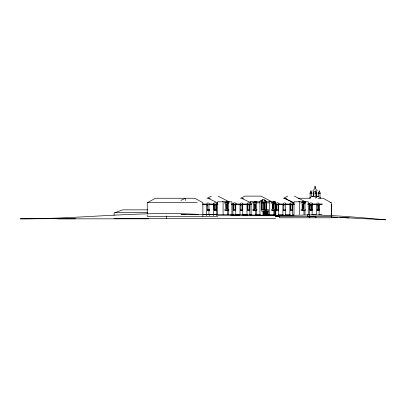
<?xml version="1.0" encoding="UTF-8"?>
<svg xmlns="http://www.w3.org/2000/svg" width="406" height="406" viewBox="0 0 406 406"><rect width="100%" height="100%" fill="white"/><g stroke="black" fill="none" stroke-linecap="round" stroke-linejoin="round"><path stroke-width="0.61" d="M261.428 201.112L261.215 200.518L262.783 200.518M310.935 191.49C310.402 192.099 309.443 194.54 310.225 192.662M314.99 187.694C315.421 189.617 312.255 189.703 313.138 191.399M319.192 191.49C318.659 192.099 317.7 194.54 318.482 192.662M265.204 210.425L265.082 211.049M266.691 210.425L266.569 211.049M309.56 198.067L310.331 197.143M261.733 200.407L262.205 199.985L262.205 199.321L264.26 199.321L264.26 199.985L265.032 200.518M207.74 202.868L206.522 204.375L206.522 215.728M241.23 202.868L240.007 204.375L240.007 214.566L235.465 214.566M284.109 202.868L282.891 204.375L282.891 214.566M317.599 202.868L316.381 204.375L316.381 214.566L311.833 214.566M315.579 192.322C314.442 192.535 315.193 194.581 315.213 192.662M213.693 203.442C214.393 202.604 215.921 202.604 216.621 203.442M233.1 203.442C233.876 202.523 235.602 202.624 236.216 203.685L236.231 204.375M247.178 203.442C247.883 202.604 249.406 202.604 250.111 203.442M275.984 203.442C276.76 202.523 278.486 202.624 279.1 203.685L279.115 204.375M290.062 203.442C290.833 202.523 292.564 202.624 293.178 203.685L293.193 204.375M309.468 203.442C310.245 202.523 311.97 202.624 312.584 203.685L312.584 204.375M265.514 201.117L264.717 201.056M313.64 192.515C312.503 192.688 313.706 194.575 313.442 192.662M246.376 215.388L242.9 215.657M147.383 202.685L155.422 198.245L194.834 198.245L202.878 202.685L202.878 216.362M207.019 198.361L211.359 196.113M240.509 198.361L244.843 196.113L260.946 196.113L271.249 201.457M283.388 198.361L287.727 196.113M180.919 200.422L185.456 198.245L185.456 200.559M115.314 212.571L122.693 209.861L147.754 209.861M311.803 196.347L315.31 196.265M232.734 215.632L232.384 215.657L239.322 215.657M275.232 216.758L278.338 216.637M339.878 217.428L385.7 219.803C359.99 217.606 334.285 215.028 308.453 214.921C271.396 216.225 234.358 214.043 197.301 214.353C138.268 211.095 79.337 219.047 20.3 218.829L66.731 218.626M317.243 196.265L318.837 196.524M56.779 218.829L148.52 218.829M313.711 193.545L313.366 193.545L313.366 196.372M316.477 196.265L316.492 191.647L313.63 191.647L313.63 196.265M316.665 196.255L317.781 196.255M316.081 197.763L316.761 197.763L316.761 193.545L315.137 193.545L315.137 197.504M310.306 198.067L310.651 198.067M315.315 198.067L315.66 198.067M210.308 198.245L208.004 198.245L217.641 202.868M243.783 198.245L241.479 198.245L251.116 202.868M284.362 198.245L294.01 202.868L284.373 198.245L286.677 198.245M298.08 198.245L309.971 198.245M318.101 198.245L323.105 198.245L331.149 202.685M263.073 200.407L261.444 200.518M264.357 200.518L265.25 200.518L264.951 200.975L265.387 201.701M265.072 200.838L266.021 200.858L266.432 201.467M222.255 201.29L228.624 201.29L228.624 202.706L226.518 201.29M268.909 201.29L275.278 201.29L275.278 202.706L273.177 201.29M298.623 201.29L304.992 201.29L304.992 202.706L302.891 201.29M228.192 201.818L231.902 201.818L231.902 214.566M256.227 201.818L259.931 201.818M266.026 201.818L269.731 201.818M304.561 201.818L308.271 201.818L308.271 214.566M261.55 201.99L266.722 201.99M263.21 202.264L263.88 202.264L263.88 201.98M264.022 202.274L265.443 202.274M261.55 202.401L266.722 202.401M197.209 202.685L147.246 202.685L147.246 213.896M330.022 202.685L331.281 202.685L331.281 216.362L275.654 216.362M224.574 202.706L228.938 202.706L228.938 203.091L227.406 203.076M252.603 202.706L256.973 202.706M271.228 202.706L275.593 202.706L275.593 203.091L274.278 203.091L274.243 203.431M300.942 202.706L305.307 202.706L305.307 203.091L303.678 203.091M256.201 202.868L260.007 202.868M266.346 202.868L270.152 202.868M225.569 202.944L225.959 202.944M226.289 202.944L227.076 202.944M227.406 202.944L227.852 202.944M253.598 202.944L253.989 202.944M254.318 202.944L255.11 202.944M255.44 202.944L255.887 202.944M272.223 202.944L272.614 202.944M272.944 202.944L273.73 202.944M274.192 202.944L274.507 202.944M301.937 202.944L302.328 202.944M302.658 202.944L303.444 202.944M303.774 202.944L304.221 202.944M224.416 203.091L225.766 203.091M252.446 203.091L253.796 203.091M271.071 203.091L272.421 203.091M300.785 203.091L301.1 203.091M227.304 203.431L227.908 203.655L227.228 203.655M273.959 203.431L274.563 203.655L273.883 203.655M261.373 203.67L261.921 203.67L261.921 202.564M262.895 203.685L263.443 203.685L263.443 202.416M264.458 203.695L265.006 203.695L265.006 202.427M266.503 203.695L265.955 203.695L265.955 209.43M303.597 203.655L304.277 203.431M227.233 203.782L227.72 203.655M273.918 203.782L274.375 203.655M227.248 203.913L227.599 203.655M273.903 203.913L274.253 203.655M202.543 204.02L206.781 204.02M209.263 204.02L214.87 204.02M216.347 204.02L217.931 204.02M231.369 204.02L233.846 204.02M235.465 204.02L240.266 204.02M242.448 204.02L248.355 204.132M249.832 204.02L251.415 204.02M278.638 204.02L283.149 204.02M285.332 204.02L291.239 204.132M292.716 204.02L294.299 204.02M307.738 204.02L309.595 204.02M311.833 204.02L316.634 204.02M318.822 204.02L322.364 204.02M216.134 204.167L216.824 204.167M233.709 204.167L234.399 204.375M235.546 204.167L236.231 204.167M247.701 204.167L250.309 204.167M276.506 204.167L277.278 204.375M277.648 204.167L279.115 204.167M290.666 204.167L291.356 204.167M292.503 204.167L293.193 204.167M310.077 204.167L310.768 204.167M311.828 204.167L312.605 204.375M202.756 204.365L206.781 204.583M209.075 204.375L217.931 204.365M231.369 204.365L241.484 204.375L240.814 204.583M242.438 204.365L251.415 204.365M276.506 204.375L283.149 204.583M285.322 204.365L294.299 204.365M307.738 204.365L309.595 204.365M310.017 204.375L316.639 204.583M318.806 204.365L322.202 204.365M331.184 204.34L331.469 204.34L331.469 215.347M207.293 204.482L209.735 204.482L208.517 202.868M216.053 204.492L216.611 204.375M240.783 204.482L243.219 204.482L242.001 202.868M249.061 204.492L250.096 204.375M276.511 204.492L277.065 204.375M277.861 204.492L278.902 204.375M283.667 204.482L286.103 204.482L284.885 202.868M290.63 204.492L291.143 204.375M309.996 204.492L310.554 204.375M311.864 204.492L312.392 204.375M317.152 204.482L319.588 204.482M216.073 204.614L216.469 204.375M241.809 204.583L243.235 204.375M276.527 204.614L276.922 204.375M283.616 204.583L284.367 204.583M290.605 204.614L291 204.375M310.017 204.614L310.412 204.375M317.101 204.583L317.857 204.375M318.177 204.583L319.603 204.583L318.37 202.868M242.017 204.69L243.027 204.583M283.621 204.69L284.159 204.583M317.106 204.69L317.649 204.583M318.385 204.69L319.395 204.583M227.02 204.797L227.512 204.797L227.512 203.782M255.049 204.797L255.541 204.797L255.541 203.913M273.674 204.797L274.167 204.797L274.167 203.782M303.389 204.797L303.881 204.797L303.881 203.913M225.792 204.812L226.284 204.812L226.284 203.924M253.821 204.812L254.318 204.812L254.318 203.924M272.446 204.812L272.939 204.812L272.939 203.924M283.637 204.812L284.022 204.583M302.16 204.812L302.653 204.812L302.653 203.924M317.127 204.812L317.512 204.583M213.972 205.436L214.535 205.436L214.535 204.614M215.809 205.436L216.373 205.436M233.384 205.436L233.947 205.436L233.947 204.614M235.221 205.436L235.779 205.436M247.462 205.436L248.02 205.436L248.02 204.614M249.299 205.436L249.857 205.436M276.268 205.436L276.826 205.436L276.826 204.492M278.1 205.436L278.663 205.436M290.341 205.436L290.904 205.436L290.904 204.492M292.178 205.436L292.741 205.436M309.753 205.436L310.316 205.436L310.316 204.492M311.59 205.436L312.153 205.436M207.014 205.603L207.562 205.603L207.562 204.812M240.504 205.603L241.047 205.603L241.047 204.812M242.25 205.603L242.793 205.603M283.621 205.603L283.931 205.603L283.931 204.69M317.177 205.603L317.416 204.69M318.619 205.603L319.162 205.603M224.67 209.415L225.802 209.415L225.792 203.924M226.284 209.415L226.188 204.812M227.736 209.415L228.842 209.415L228.842 210.536L227.314 210.536M252.705 209.415L254.313 209.415M271.325 209.415L272.456 209.415L272.446 203.924M272.939 209.415L272.842 204.812M274.39 209.415L275.496 209.415L275.496 210.536L273.969 210.536L273.959 215.728M301.039 209.415L302.653 209.415M261.281 209.501L268.31 209.501L268.31 211.049L261.281 211.049M214.317 209.78L216.291 209.78M233.724 209.78L235.698 209.78M247.802 209.78L249.776 209.78M276.608 209.78L278.582 209.78M290.686 209.78L292.66 209.78M310.093 209.78L312.067 209.78M207.324 209.912L209.217 209.912M240.809 209.912L242.702 209.912M283.692 209.912L285.585 209.912M317.177 209.912L319.07 209.912M226.284 210.191L226.639 210.191M227.796 210.191L228.005 210.592L225.802 210.592M253.821 210.217L254.237 210.217M254.313 210.191L254.669 210.191M255.831 210.191L256.039 210.592L253.836 210.592M272.939 210.191L273.294 210.191M274.451 210.191L274.659 210.592L272.456 210.592M302.16 210.217L302.572 210.217M302.653 210.191L303.008 210.191M304.165 210.191L304.373 210.592L302.171 210.592M214.317 210.404L215.835 210.404L215.835 209.78M261.373 210.399L261.677 210.399M264.753 210.425L265.392 210.425L265.27 211.049M266.24 210.425L266.879 210.425L266.757 211.049M224.67 210.536L226.218 210.536M252.705 210.536L254.252 210.536M255.349 210.536L256.871 210.536L256.871 209.415M271.325 210.536L272.873 210.536M301.039 210.536L302.587 210.536M303.683 210.536L305.21 210.536L305.21 209.415M147.713 212.571L114.269 212.571L114.005 215.302M198.377 214.332L180.964 214.338L185.375 214.348M202.604 214.566L206.989 214.566M208.867 214.566L213.921 214.566M216.388 214.566L217.641 214.566L217.641 201.818L223.077 201.818L223.077 214.566M231.674 214.566L233.46 214.566M242.357 214.566L247.406 214.566M249.248 214.566L251.126 214.566M255.262 214.566L260.084 214.566M266.016 214.566L275.841 214.566M278.125 214.566L283.358 214.566M285.235 214.566L290.29 214.566M292.756 214.566L294.01 214.566L294.01 201.818L299.445 201.818L299.445 214.566M308.042 214.566L309.829 214.566M318.725 214.566L321.917 214.566M217.205 215.728L294.01 215.728M217.641 216.362L147.246 216.362L147.246 215.129M307.459 216.723L315.944 216.723L315.944 217.794M279.643 217.794L279.511 216.571M279.917 217.794L331.469 217.794L331.469 216.571M114.005 218.469L275.603 218.469M203.639 214.373L216.87 214.393M57.891 218.793L75.567 218.829M312.336 196.255L312.874 196.265M331.047 217.139L349.226 217.926M331.778 216.997L337.386 217.296M319.263 191.49L320.319 193.22L320.065 193.53L318.375 193.545L318.375 196.56M316.7 192.662C317.411 193.723 316.629 193.439 316.335 192.322M311.006 191.49L312.062 193.22L311.808 193.53L310.118 193.545L310.118 197.763M316.67 189.978L317.182 190.8M294.436 196.113L305.82 202.021M218.068 196.113L229.451 202.021M303.049 201.29L305.15 202.706M273.334 201.29L275.435 202.706M254.709 201.29L256.815 202.706M254.552 201.29L256.658 202.706L256.658 201.29L250.284 201.29L250.284 202.868M226.675 201.29L228.781 202.706M316.299 189.815L315.132 187.694M319.786 197.143L320.562 198.067M261.977 201.513C262.555 199.985 258.85 201.797 262.306 200.975C261.906 200.544 260.013 200.462 259.942 201.554L259.942 215.657M319.969 192.662L320.004 198.067M319.294 191.196L319.294 190.713L319.157 191.196M319.258 204.583L318.522 204.583M319.106 204.482L319.106 214.576M319.055 205.603L319.045 210.45M318.959 209.729L318.959 210.45M318.619 204.69L318.619 209.729M318.619 209.912L318.619 210.45L317.177 210.45L317.213 209.729M317.309 205.603L317.294 210.45M316.005 191.196L315.904 190.713L315.904 191.196M315.234 187.77L314.889 187.77M315.193 187.125L315.193 186.197L314.929 186.197L314.929 187.125M312.128 204.375L312.128 214.556M312.041 205.436L312.026 210.44M311.94 209.699L311.94 210.44M311.747 196.935L311.712 192.662M311.59 204.614L311.59 209.699M311.615 209.78L311.615 210.404L310.098 210.404L310.103 209.699M311.037 191.196L311.037 190.713L310.9 191.196M310.204 205.436L310.189 210.44M309.753 204.614L309.753 209.699M309.793 216.723L309.793 217.794M309.286 203.685L309.286 215.728M307.449 214.566L307.449 216.362M304.992 203.091L304.992 214.566M304.104 210.191L304.104 210.536M303.957 210.592L303.957 214.566M303.784 204.797L303.784 209.405M303.389 203.913L303.389 209.405M302.556 204.812L302.556 209.415M302.16 203.924L302.16 209.415M292.716 204.375L292.716 214.556M292.63 205.436L292.614 210.44M292.528 209.699L292.528 210.44M292.203 209.78L292.203 210.404L290.686 210.404L290.696 209.699M292.178 204.614L292.178 209.699M290.797 205.436L290.782 210.44M290.341 204.614L290.341 209.699M289.874 203.685L289.874 215.728M285.555 209.729L285.555 210.45M285.474 209.729L285.474 210.45M285.332 204.979L285.332 214.566M285.129 209.912L285.129 210.45L283.692 210.45L283.723 209.729M283.824 205.603L283.809 210.45M278.76 204.375L278.003 204.375M278.638 204.375L278.638 214.556M278.557 205.436L278.541 210.44M278.455 209.699L278.455 210.44M278.1 204.492L278.1 209.699M278.13 209.78L278.13 210.404L276.608 210.404L276.618 209.699M276.73 204.02L276.73 204.365M276.719 205.436L276.704 210.44M276.268 204.614L276.268 209.699M275.801 203.685L275.801 215.728M275.278 203.091L275.278 214.566M274.39 210.191L274.39 210.536M274.243 210.592L274.243 214.566M274.07 204.797L274.07 209.405M273.674 203.913L273.674 209.405M269.731 202.959L269.731 214.566M268.153 211.049L268.153 214.566M267.361 211.049L267.361 214.566M266.691 211.049L266.691 214.566M266.458 202.401L266.458 209.501M266.397 203.695L266.397 209.43M266.29 211.049L266.306 214.566M266.224 201.99L266.224 202.274M265.905 211.049L265.905 214.566M265.209 211.049L265.209 214.566L264.418 214.566L264.418 211.049M265.098 202.274L265.098 202.594L264.367 202.594L264.367 202.274M264.9 203.695L264.9 209.43M264.803 211.049L264.824 214.566M264.458 202.427L264.458 209.43M263.783 211.049L263.783 214.566L262.992 214.566L262.992 211.049M263.535 202.264L263.535 202.584M263.377 211.049L263.398 214.566M263.337 203.685L263.337 209.42M262.895 202.584L262.895 209.42M262.662 201.98L262.662 202.264M261.814 203.67L261.814 209.4M261.373 202.564L261.373 209.4M261.144 201.965L261.144 202.249M256.658 203.091L256.658 214.566M255.765 210.191L255.765 210.536M255.623 210.592L255.623 214.566M255.45 204.797L255.45 209.405M255.049 203.913L255.049 209.405M254.222 204.812L254.222 209.415M253.821 203.924L253.821 209.415M251.126 202.868L251.126 215.728M249.954 204.375L249.203 204.375M249.832 204.375L249.832 214.556M249.751 205.436L249.736 210.44M249.649 209.699L249.649 210.44M249.325 209.78L249.325 210.404L247.807 210.404L247.812 209.699M249.299 204.492L249.299 209.699M247.914 205.436L247.899 210.44M247.462 204.614L247.462 209.699M246.995 203.685L246.995 215.728M242.889 204.583L242.154 204.583M242.737 204.482L242.737 214.576M242.686 205.603L242.671 210.45M242.59 209.729L242.59 210.45M242.25 204.69L242.25 209.729M242.25 209.912L242.25 210.45L240.809 210.45L240.844 209.729M240.941 205.603L240.925 210.45M235.754 204.375L235.754 214.556M235.673 205.436L235.658 210.44M235.571 209.699L235.571 210.44M235.221 204.614L235.221 209.699M235.247 209.78L235.247 210.404L233.729 210.404L233.734 209.699M233.836 205.436L233.82 210.44M233.384 204.614L233.384 209.699M232.917 203.685L232.917 215.728M231.08 214.566L231.08 215.728M228.624 203.091L228.624 214.566M227.736 210.191L227.736 210.536M227.624 203.091L227.588 203.431M227.588 210.592L227.588 214.566M227.416 204.797L227.416 209.405M227.02 203.913L227.02 209.405M216.347 204.375L216.347 215.728M216.261 205.436L216.246 210.44M216.159 209.699L216.159 210.44M215.809 204.614L215.809 209.699M214.429 205.436L214.414 210.44M214.327 209.699L214.327 210.44M213.972 204.614L213.972 209.699M213.505 203.685L213.505 215.728M209.252 214.576L209.252 215.728M209.186 209.729L209.186 210.45M209.105 209.729L209.105 210.45M208.958 204.979L208.958 214.566M208.76 209.912L208.76 210.45L207.324 210.45L207.354 209.729M207.456 205.603L207.441 210.45M166.318 215.936L166.318 218.469M235.003 215.591A2.817 0.817 -12.2 0 1 234.719 215.657M243.387 215.358A2.817 0.817 12.2 0 1 243.184 215.657M267.767 214.566L267.767 211.049L267.747 214.566"/></g></svg>
